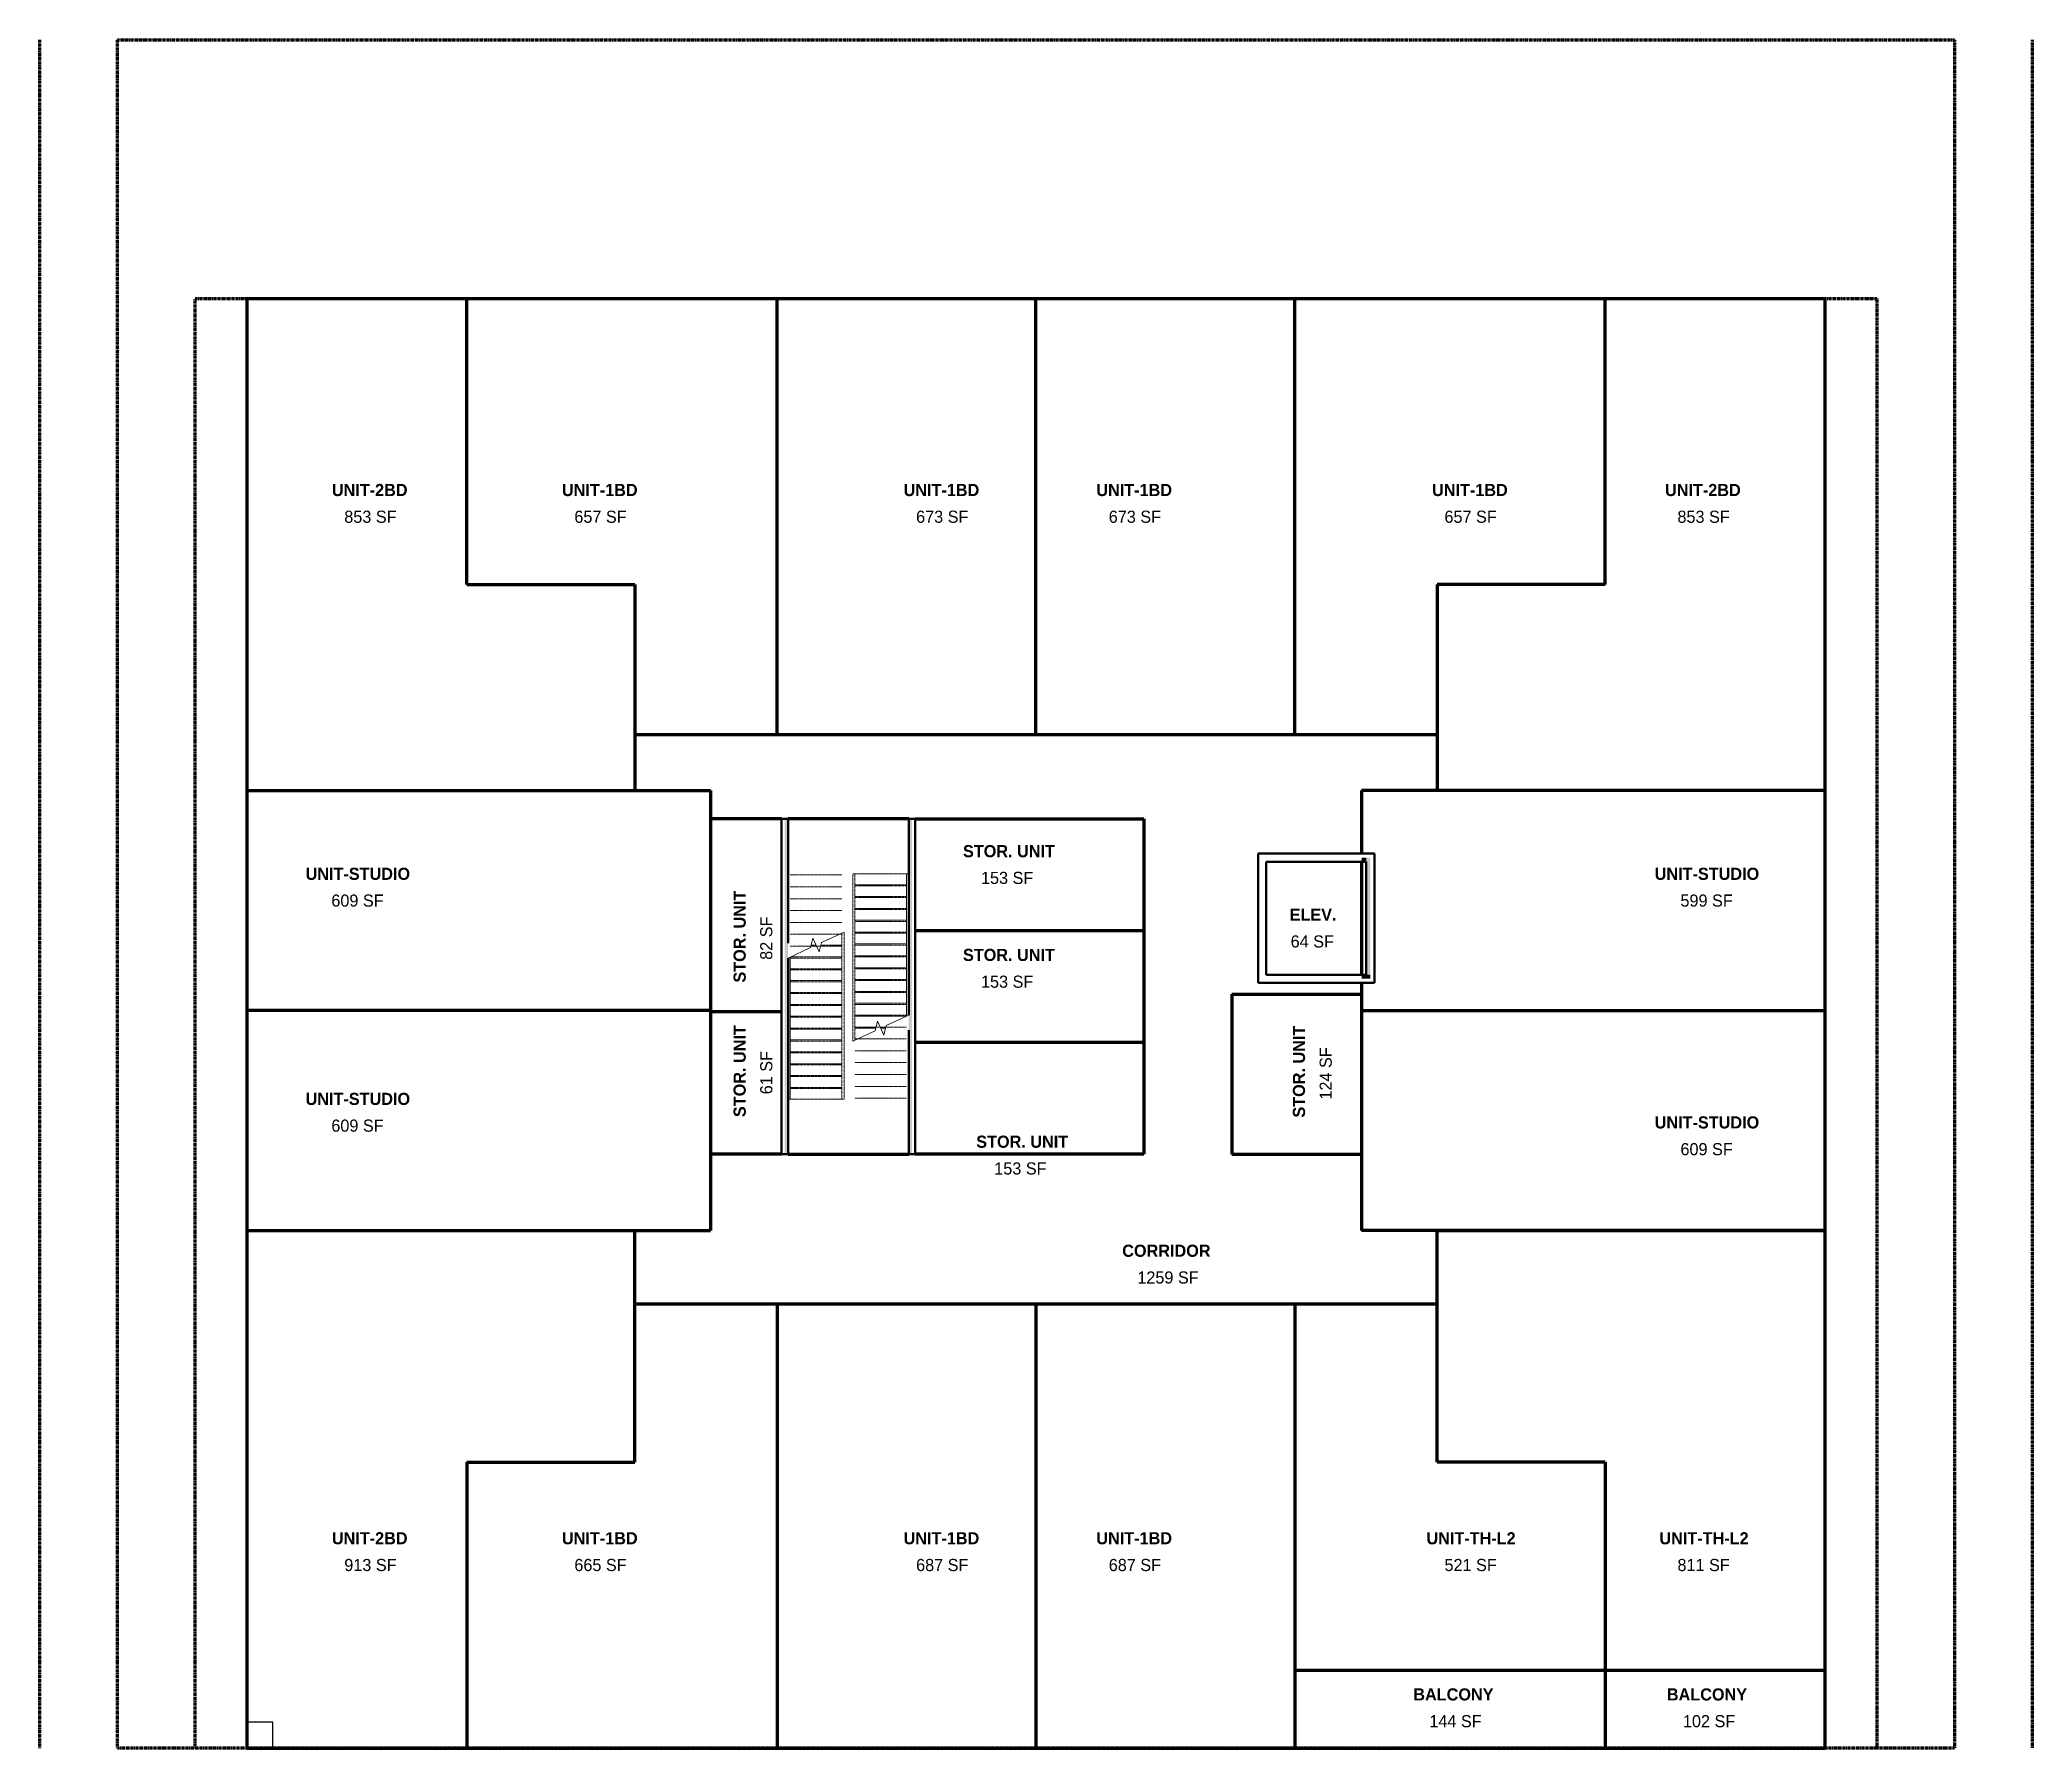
# Model space of a CAD drawing. Header units: inches. Extents: x 8705 to 10553, y 14608 to 16192.
import ezdxf

# ---------------------------------------------------------------- set-up
doc = ezdxf.new("R2010")
doc.units = ezdxf.units.IN
doc.header["$MEASUREMENT"] = 0
doc.linetypes.add('Double Dash 3_8_', pattern=[1, 0.375, -0.125, 0.125, -0.125, 0.125, -0.125])
doc.linetypes.add('Overhead 1_16_', pattern=[0.101562, 0.0625, -0.039062])
for name, color, linetype, lineweight in [('A-AREA-1', 7, 'Continuous', 140), ('A-AREA-IDEN', 2, 'Continuous', 9), ('A-WALL', 113, 'Continuous', 13), ('A-WALL-1', 113, 'Continuous', 50), ('C-PROP-LINE-1', 91, 'Double Dash 3_8_', 140), ('S-STRS-1', 31, 'Overhead 1_16_', 9), ('S-STRS-MBND', 31, 'Overhead 1_16_', 9), ('S-STRS-MBND-1', 31, 'Continuous', 9)]:
    doc.layers.add(name, color=color, linetype=linetype, lineweight=lineweight)
doc.styles.add('Century Gothic', font='ufonts.com_century-gothic.ttf', dxfattribs={"height": 11.25})
doc.styles.add('Century Gothic_B', font='GOTHICB.TTF', dxfattribs={"height": 11.25})

# ---------------------------------------------------------------- blocks, each defined once
blk = doc.blocks.new('Family - ___-627289-FLOOR PLAN - 2ND FLOOR')
at = {"layer": 'C-PROP-LINE-1'}
for p, q in [((8776.6, 14607.9), (8776.6, 16191.9)), ((8776.6, 16191.9), (10480.6, 16191.9)), ((10480.6, 16191.9), (10480.6, 14607.9)), ((10480.6, 14607.9), (8776.6, 14607.9))]:
    blk.add_line(p, q, dxfattribs=at)
blk = doc.blocks.new('Family - ___-627377-FLOOR PLAN - 2ND FLOOR')
at = {"layer": 'C-PROP-LINE-1'}
for p, q in [((8776.6, 14607.9), (8776.6, 16191.9)), ((8776.6, 16191.9), (10480.6, 16191.9)), ((10480.6, 16191.9), (10480.6, 14607.9)), ((10480.6, 14607.9), (8776.6, 14607.9))]:
    blk.add_line(p, q, dxfattribs=at)
blk = doc.blocks.new('Family - ___-940451-FLOOR PLAN - 2ND FLOOR')
at = {"layer": 'C-PROP-LINE-1'}
for p, q in [((8848.6, 14607.9), (8848.6, 15951.9)), ((8848.6, 15951.9), (10408.6, 15951.9)), ((10408.6, 15951.9), (10408.6, 14607.9)), ((10408.6, 14607.9), (8848.6, 14607.9))]:
    blk.add_line(p, q, dxfattribs=at)
blk = doc.blocks.new('Family - ___-940483-FLOOR PLAN - 2ND FLOOR')
at = {"layer": 'C-PROP-LINE-1'}
blk.add_line((8704.6, 14607.9), (8704.6, 16191.9), dxfattribs=at)
blk = doc.blocks.new('Family - ___-940702-FLOOR PLAN - 2ND FLOOR')
at = {"layer": 'C-PROP-LINE-1'}
blk.add_line((10552.6, 16191.9), (10552.6, 14607.9), dxfattribs=at)

msp = doc.modelspace()

# ---------------------------------------------------------------- hatches: boundary and pattern name
at = {"layer": 'A-WALL'}
for points in [[(9395.6, 15158.5), (9398.6, 15158.5), (9398.6, 15469.5), (9395.6, 15469.5), (9395.6, 15290.9)], [(9510.6, 15158.5), (9513.6, 15158.5), (9513.6, 15469.5), (9510.6, 15469.5), (9510.6, 15162.1)], [(9935, 15429.7), (9935, 15433.5), (9930.6, 15433.5), (9930.6, 15429.7)], [(9938.8, 15325), (9938.8, 15433.5), (9935, 15433.5), (9935, 15325)], [(9930.6, 15321.2), (9938.8, 15321.2), (9938.8, 15325), (9930.6, 15325), (9930.6, 15321.7)]]:
    msp.add_hatch(color=256, dxfattribs=at).paths.add_polyline_path(points, flags=0)

# ---------------------------------------------------------------- linework, layer by layer
msp.add_lwpolyline([(8896.6, 14607.9), (8920.6, 14607.9), (8920.6, 14631.9), (8896.6, 14631.9)], close=True)
at = {"layer": 'A-AREA-1'}
for p, q in [((8896.6, 15951.9), (8896.6, 14607.9)), ((8896.6, 15951.9), (10360.6, 15951.9)), ((9100.6, 15686.9), (9100.6, 15951.9)), ((9388.6, 15547.9), (9388.6, 15951.9)), ((9628.6, 15547.9), (9628.6, 15951.9)), ((9868.6, 15547.9), (9868.6, 15951.9)), ((10156.6, 15686.9), (10156.6, 15951.9)), ((10360.6, 14607.9), (10360.6, 15951.9)), ((9100.6, 15686.9), (9256.6, 15686.9)), ((9256.6, 15686.9), (9256.6, 15495.9)), ((10156.6, 15686.9), (10000.6, 15686.9)), ((10000.6, 15686.9), (10000.6, 15495.9)), ((9256.6, 15547.9), (10000.6, 15547.9)), ((8896.6, 15495.9), (9326.6, 15495.9)), ((9326.6, 15495.9), (9326.6, 15087.9)), ((9930.6, 15495.9), (9930.6, 15437.4)), ((10360.6, 15495.9), (9930.6, 15495.9)), ((9392.6, 15469.5), (9326.6, 15469.5)), ((9510.6, 15469.5), (9398.6, 15469.5)), ((9516.6, 15469.5), (9728.6, 15469.5)), ((9728.6, 15469.5), (9728.6, 15158.5)), ((9930.6, 15429.7), (9930.6, 15325)), ((9728.6, 15365.8), (9516.6, 15365.8)), ((9810.4, 15306.9), (9810.4, 15158.5)), ((9810.4, 15306.9), (9930.6, 15306.9)), ((9930.6, 15317.4), (9930.6, 15087.9)), ((9326.6, 15291.9), (8896.6, 15291.9)), ((9326.6, 15290.9), (9392.6, 15290.9)), ((9930.6, 15291.9), (10360.6, 15291.9)), ((9728.6, 15262.1), (9516.6, 15262.1)), ((9392.6, 15158.5), (9326.6, 15158.5)), ((9398.6, 15158.5), (9510.6, 15158.5)), ((9728.6, 15158.5), (9516.6, 15158.5)), ((9810.4, 15158.5), (9930.6, 15158.5)), ((8896.6, 15087.9), (9326.6, 15087.9)), ((9256.6, 14872.9), (9256.6, 15087.9)), ((10360.6, 15087.9), (9930.6, 15087.9)), ((10000.6, 14872.9), (10000.6, 15087.9)), ((10000.6, 15087.9), (10360.6, 15087.9)), ((9256.6, 15019.9), (10000.6, 15019.9)), ((9388.6, 15019.9), (9388.6, 14607.9)), ((9628.6, 15019.9), (9628.6, 14607.9)), ((9868.6, 15019.9), (9868.6, 14607.9)), ((9100.6, 14872.9), (9100.6, 14607.9)), ((9100.6, 14872.9), (9256.6, 14872.9)), ((10156.6, 14872.9), (10000.6, 14872.9)), ((10156.6, 14872.9), (10156.6, 14607.9)), ((10360.6, 14679.9), (9868.6, 14679.9)), ((8896.6, 14607.9), (10360.6, 14607.9))]:
    msp.add_line(p, q, dxfattribs=at)
at = {"layer": 'A-WALL-1'}
for p, q in [((9392.6, 15469.5), (9392.6, 15158.5)), ((9398.6, 15469.5), (9392.6, 15469.5)), ((9398.6, 15354.4), (9398.6, 15469.5)), ((9516.6, 15469.5), (9510.6, 15469.5)), ((9510.6, 15469.5), (9510.6, 15287.6)), ((9516.6, 15158.5), (9516.6, 15469.5)), ((9942.6, 15437.4), (9834.6, 15437.4)), ((9834.6, 15437.4), (9834.6, 15317.4)), ((9942.6, 15317.4), (9942.6, 15437.4)), ((9842.2, 15429.7), (9935, 15429.7)), ((9842.2, 15325), (9842.2, 15429.7)), ((9935, 15429.7), (9935, 15325)), ((9398.6, 15158.5), (9398.6, 15340.3)), ((9935, 15325), (9842.2, 15325)), ((9834.6, 15317.4), (9942.6, 15317.4)), ((9510.6, 15273.5), (9510.6, 15158.5)), ((9392.6, 15158.5), (9398.6, 15158.5)), ((9510.6, 15158.5), (9516.6, 15158.5))]:
    msp.add_line(p, q, dxfattribs=at)
at = {"layer": 'S-STRS-1'}
for p, q in [((9448.6, 15417.5), (9400.6, 15417.5)), ((9448.6, 15406.5), (9400.6, 15406.5)), ((9448.6, 15395.5), (9400.6, 15395.5)), ((9448.6, 15384.5), (9400.6, 15384.5)), ((9448.6, 15373.5), (9400.6, 15373.5)), ((9446.1, 15362.5), (9400.6, 15362.5)), ((9419.9, 15351.5), (9400.6, 15351.5)), ((9428.9, 15351.5), (9425.1, 15351.5)), ((9463.2, 15265.5), (9508.6, 15265.5)), ((9480.3, 15276.5), (9484.1, 15276.5)), ((9489.4, 15276.5), (9508.6, 15276.5)), ((9460.6, 15254.5), (9508.6, 15254.5)), ((9460.6, 15243.5), (9508.6, 15243.5)), ((9460.6, 15232.5), (9508.6, 15232.5)), ((9460.6, 15221.5), (9508.6, 15221.5)), ((9460.6, 15210.5), (9508.6, 15210.5))]:
    msp.add_line(p, q, dxfattribs=at)
at = {"layer": 'S-STRS-MBND'}
for p, q in [((9460.6, 15418.5), (9458.6, 15418.5)), ((9458.6, 15263.3), (9458.6, 15418.5)), ((9460.6, 15264.3), (9460.6, 15418.5)), ((9460.6, 15418.5), (9508.6, 15418.5)), ((9510.6, 15418.5), (9508.6, 15418.5)), ((9508.6, 15286.6), (9508.6, 15418.5)), ((9510.6, 15287.6), (9510.6, 15418.5)), ((9460.6, 15408.5), (9508.6, 15408.5)), ((9460.6, 15407.5), (9508.6, 15407.5)), ((9460.6, 15397.5), (9508.6, 15397.5)), ((9460.6, 15396.5), (9508.6, 15396.5)), ((9460.6, 15386.5), (9508.6, 15386.5)), ((9460.6, 15385.5), (9508.6, 15385.5)), ((9460.6, 15375.5), (9508.6, 15375.5)), ((9448.6, 15362.5), (9446.1, 15362.5)), ((9448.6, 15363.5), (9448.2, 15363.5)), ((9448.6, 15363.6), (9448.6, 15209.5)), ((9450.6, 15364.6), (9450.6, 15209.5)), ((9460.6, 15374.5), (9508.6, 15374.5)), ((9460.6, 15364.5), (9508.6, 15364.5)), ((9460.6, 15363.5), (9508.6, 15363.5)), ((9398.6, 15340.3), (9398.6, 15209.5)), ((9400.6, 15341.3), (9400.6, 15209.5)), ((9448.6, 15340.5), (9400.6, 15340.5)), ((9448.6, 15341.5), (9401, 15341.5)), ((9425.1, 15351.5), (9419.9, 15351.5)), ((9424.6, 15352.5), (9420.1, 15352.5)), ((9448.6, 15351.5), (9428.9, 15351.5)), ((9448.6, 15352.5), (9429.1, 15352.5)), ((9460.6, 15353.5), (9508.6, 15353.5)), ((9460.6, 15352.5), (9508.6, 15352.5)), ((9460.6, 15342.5), (9508.6, 15342.5)), ((9460.6, 15341.5), (9508.6, 15341.5)), ((9448.6, 15330.5), (9400.6, 15330.5)), ((9448.6, 15329.5), (9400.6, 15329.5)), ((9460.6, 15331.5), (9508.6, 15331.5)), ((9460.6, 15330.5), (9508.6, 15330.5)), ((9460.6, 15320.5), (9508.6, 15320.5)), ((9448.6, 15319.5), (9400.6, 15319.5)), ((9448.6, 15318.5), (9400.6, 15318.5)), ((9448.6, 15308.5), (9400.6, 15308.5)), ((9448.6, 15307.5), (9400.6, 15307.5)), ((9460.6, 15319.5), (9508.6, 15319.5)), ((9460.6, 15309.5), (9508.6, 15309.5)), ((9460.6, 15308.5), (9508.6, 15308.5)), ((9448.6, 15297.5), (9400.6, 15297.5)), ((9448.6, 15296.5), (9400.6, 15296.5)), ((9448.6, 15286.5), (9400.6, 15286.5)), ((9448.6, 15285.5), (9400.6, 15285.5)), ((9460.6, 15298.5), (9508.6, 15298.5)), ((9460.6, 15297.5), (9508.6, 15297.5)), ((9460.6, 15287.5), (9508.6, 15287.5)), ((9460.6, 15286.5), (9508.2, 15286.5)), ((9448.6, 15275.5), (9400.6, 15275.5)), ((9448.6, 15274.5), (9400.6, 15274.5)), ((9460.6, 15276.5), (9480.3, 15276.5)), ((9460.6, 15275.5), (9480.1, 15275.5)), ((9460.6, 15265.5), (9463.2, 15265.5)), ((9484.1, 15276.5), (9489.4, 15276.5)), ((9484.6, 15275.5), (9489.1, 15275.5)), ((9448.6, 15264.5), (9400.6, 15264.5)), ((9448.6, 15263.5), (9400.6, 15263.5)), ((9448.6, 15253.5), (9400.6, 15253.5)), ((9448.6, 15252.5), (9400.6, 15252.5)), ((9460.6, 15264.5), (9461, 15264.5)), ((9448.6, 15242.5), (9400.6, 15242.5)), ((9448.6, 15241.5), (9400.6, 15241.5)), ((9448.6, 15231.5), (9400.6, 15231.5)), ((9448.6, 15230.5), (9400.6, 15230.5)), ((9398.6, 15209.5), (9400.6, 15209.5)), ((9448.6, 15220.5), (9400.6, 15220.5)), ((9448.6, 15219.5), (9400.6, 15219.5)), ((9448.6, 15209.5), (9400.6, 15209.5)), ((9448.6, 15209.5), (9450.6, 15209.5))]:
    msp.add_line(p, q, dxfattribs=at)
at = {"layer": 'S-STRS-MBND-1'}
for p, q in [((9419.5, 15350.1), (9421.6, 15358.8)), ((9421.6, 15358.8), (9427.6, 15346.1)), ((9429.7, 15354.8), (9450.6, 15364.6)), ((9398.6, 15340.3), (9419.5, 15350.1)), ((9427.6, 15346.1), (9429.7, 15354.8)), ((9510.6, 15287.6), (9489.7, 15277.8)), ((9479.5, 15273.1), (9458.6, 15263.3)), ((9481.6, 15281.8), (9479.5, 15273.1)), ((9487.6, 15269.1), (9481.6, 15281.8)), ((9489.7, 15277.8), (9487.6, 15269.1))]:
    msp.add_line(p, q, dxfattribs=at)

# ---------------------------------------------------------------- block references
at = {"layer": 'C-PROP-LINE-1'}
for name in ['Family - ___-940483-FLOOR PLAN - 2ND FLOOR', 'Family - ___-627289-FLOOR PLAN - 2ND FLOOR', 'Family - ___-627377-FLOOR PLAN - 2ND FLOOR', 'Family - ___-940702-FLOOR PLAN - 2ND FLOOR', 'Family - ___-940451-FLOOR PLAN - 2ND FLOOR']:
    msp.add_blockref(name, (0, 0), dxfattribs=at)

# ---------------------------------------------------------------- texts
at = {"layer": 'A-AREA-IDEN', "char_height": 11.25, "attachment_point": 1}
for s, insert, width, style in [('UNIT-2BD', (8975.5, 15780.1), 84.082, 'Century Gothic_B'), ('UNIT-1BD', (9188.9, 15780.1), 84.082, 'Century Gothic_B'), ('UNIT-1BD', (9505.8, 15780.1), 84.082, 'Century Gothic_B'), ('UNIT-1BD', (9684.6, 15780.1), 84.082, 'Century Gothic_B'), ('UNIT-1BD', (9996, 15780.1), 84.082, 'Century Gothic_B'), ('UNIT-2BD', (10212.1, 15780.1), 84.082, 'Century Gothic_B'), ('853 SF', (8987, 15755.3), 56.055, 'Century Gothic'), ('657 SF', (9200.4, 15755.3), 56.055, 'Century Gothic'), ('673 SF', (9517.4, 15755.3), 56.055, 'Century Gothic'), ('673 SF', (9696.1, 15755.3), 56.055, 'Century Gothic'), ('657 SF', (10007.5, 15755.3), 56.055, 'Century Gothic'), ('853 SF', (10223.6, 15755.3), 56.055, 'Century Gothic'), ('STOR. UNIT', (9560.9, 15445.2), 96.581, 'Century Gothic_B'), ('UNIT-STUDIO', (8951.1, 15424.2), 114.004, 'Century Gothic_B'), ('153 SF', (9577.6, 15420.4), 56.055, 'Century Gothic'), ('UNIT-STUDIO', (10202.5, 15424.2), 114.004, 'Century Gothic_B'), ('609 SF', (8975, 15399.4), 56.055, 'Century Gothic'), ('599 SF', (10226.4, 15399.4), 56.055, 'Century Gothic'), ('ELEV.', (9863.9, 15386.3), 47.722, 'Century Gothic_B'), ('64 SF', (9864.8, 15361.5), 45.45, 'Century Gothic'), ('STOR. UNIT', (9560.9, 15349), 96.581, 'Century Gothic_B'), ('153 SF', (9577.6, 15324.2), 56.055, 'Century Gothic'), ('UNIT-STUDIO', (8951.1, 15215.5), 114.004, 'Century Gothic_B'), ('609 SF', (8975, 15190.7), 56.055, 'Century Gothic'), ('UNIT-STUDIO', (10202.5, 15193.7), 114.004, 'Century Gothic_B'), ('STOR. UNIT', (9573.2, 15175.8), 96.581, 'Century Gothic_B'), ('609 SF', (10226.4, 15168.9), 56.055, 'Century Gothic'), ('153 SF', (9589.9, 15151), 56.055, 'Century Gothic'), ('CORRIDOR', (9708.6, 15074.7), 100.747, 'Century Gothic_B'), ('1259 SF', (9722.6, 15049.9), 66.66, 'Century Gothic'), ('UNIT-2BD', (8975.5, 14808.1), 84.082, 'Century Gothic_B'), ('UNIT-1BD', (9188.9, 14808.1), 84.082, 'Century Gothic_B'), ('UNIT-1BD', (9505.8, 14808.1), 84.082, 'Century Gothic_B'), ('UNIT-1BD', (9684.6, 14808.1), 84.082, 'Century Gothic_B'), ('UNIT-TH-L2', (9990.8, 14808.1), 96.581, 'Century Gothic_B'), ('UNIT-TH-L2', (10206.9, 14808.1), 96.581, 'Century Gothic_B'), ('913 SF', (8987, 14783.3), 56.055, 'Century Gothic'), ('665 SF', (9200.4, 14783.3), 56.055, 'Century Gothic'), ('687 SF', (9517.4, 14783.3), 56.055, 'Century Gothic'), ('687 SF', (9696.1, 14783.3), 56.055, 'Century Gothic'), ('521 SF', (10007.5, 14783.3), 56.055, 'Century Gothic'), ('811 SF', (10223.6, 14783.3), 56.055, 'Century Gothic'), ('BALCONY', (9978.6, 14663.3), 92.036, 'Century Gothic_B'), ('BALCONY', (10213.8, 14663.3), 92.036, 'Century Gothic_B'), ('144 SF', (9993.5, 14638.5), 56.055, 'Century Gothic'), ('102 SF', (10228.7, 14638.5), 56.055, 'Century Gothic')]:
    msp.add_mtext(s, dxfattribs=dict(at, insert=insert, width=width, style=style))
at = {"layer": 'A-AREA-IDEN', "char_height": 11.25, "attachment_point": 1, "rotation": 90}
for s, insert, width, style in [('STOR. UNIT', (9348.1, 15317.7), 96.581, 'Century Gothic_B'), ('82 SF', (9372.8, 15338.8), 45.45, 'Century Gothic'), ('STOR. UNIT', (9348.1, 15193), 96.581, 'Century Gothic_B'), ('STOR. UNIT', (9866.9, 15192.5), 96.581, 'Century Gothic_B'), ('61 SF', (9372.8, 15214.1), 45.45, 'Century Gothic'), ('124 SF', (9891.7, 15209.2), 56.055, 'Century Gothic')]:
    msp.add_mtext(s, dxfattribs=dict(at, insert=insert, width=width, style=style))

doc.saveas('drawing.dxf')
